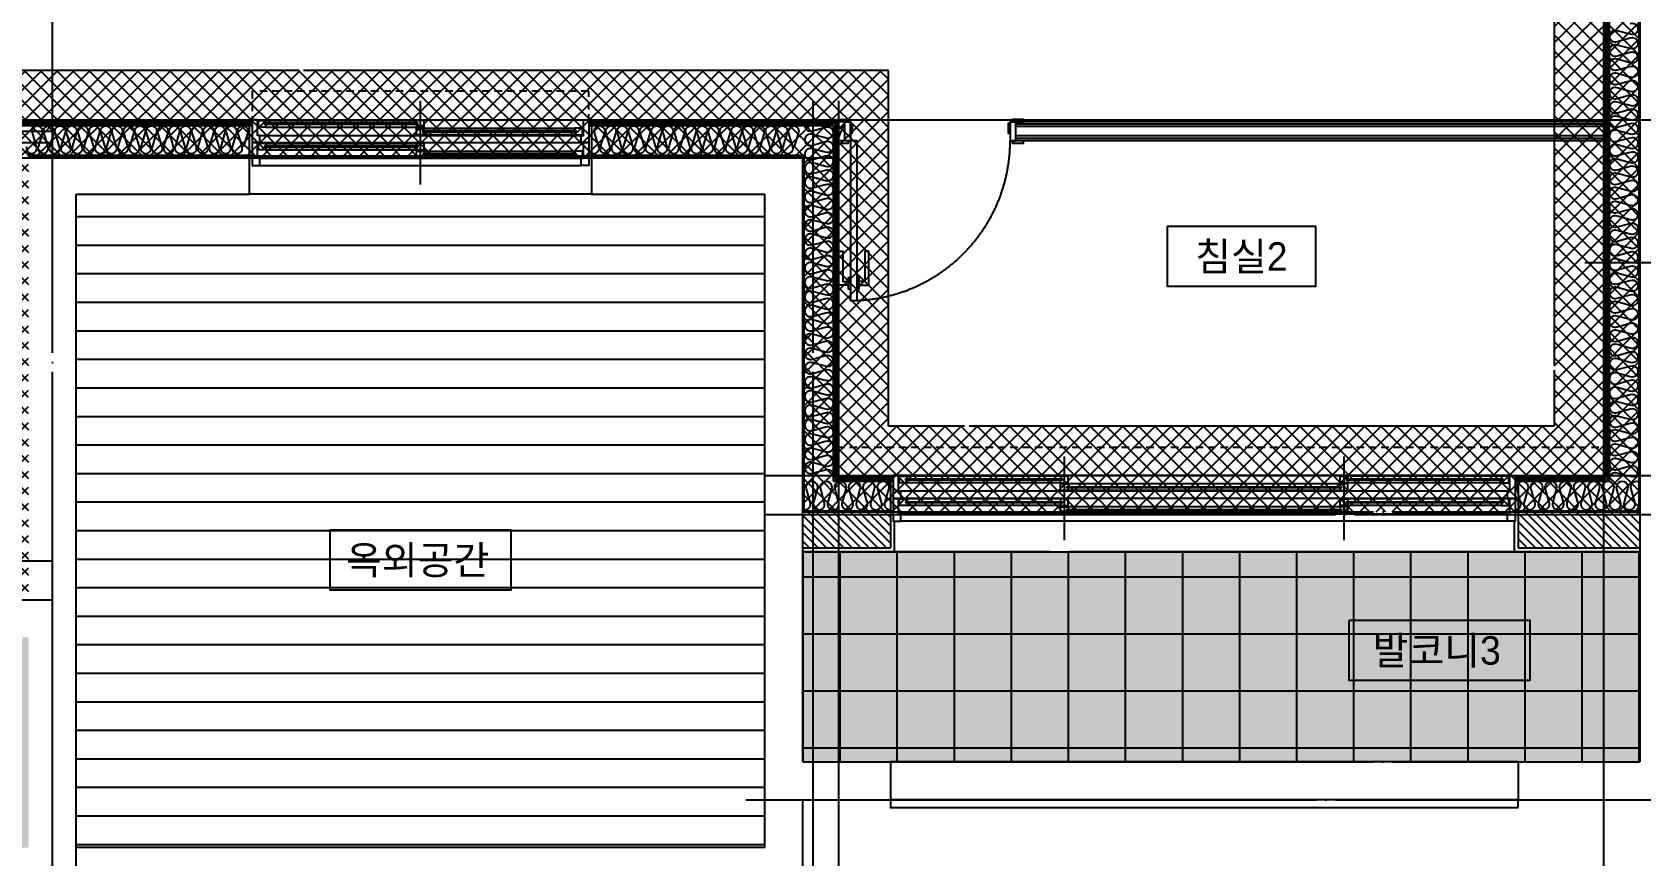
# Model space of a CAD drawing. Header units: millimetres. Extents: x -24416 to 92204, y -190080 to 23760.
# Drawn here: x 21888 to 30344, y -91058 to -86728 of the extents above; entities that cross this region are included whole.
import ezdxf
from ezdxf.enums import TextEntityAlignment as Align

# ---------------------------------------------------------------- set-up
doc = ezdxf.new("R2010")
doc.units = ezdxf.units.MM
doc.header["$LTSCALE"] = 50
for name, pattern in [('AUDIT_D_220706163347-0', [0]), ('CEN', [62, 60, -1, 0, -1]), ('H', [1.3, 0.8, -0.5]), ('HID', [2.5, 1.5, -1]), ('평면도(기준)$0$CENTER2', [16.25, 15, -0.5, 0.25, -0.5])]:
    doc.linetypes.add(name, pattern=pattern)
for name, color, linetype in [('A_HAT', 8, 'Continuous'), ('AA-단열-바닥-욕실', 30, 'Continuous'), ('CEN_CON', 1, 'CEN'), ('CEN_WALL', 12, 'CEN'), ('CONC', 2, 'Continuous'), ('dan1', 7, 'HID'), ('ELE3_CON', 7, 'Continuous'), ('ELE4', 4, 'Continuous'), ('ETC', 6, 'Continuous'), ('FIN', 6, 'Continuous'), ('HAT', 9, 'Continuous'), ('INS', 252, 'Continuous'), ('INSUL', 8, 'Continuous'), ('SINA-F-FRAME', 4, 'Continuous'), ('WAL', 3, 'Continuous'), ('WAL_DRY', 7, 'Continuous'), ('WIN', 4, 'Continuous'), ('X - 단위세대$0$ETC', 6, 'Continuous'), ('바닥타일', 8, 'Continuous'), ('실명', 3, 'AUDIT_D_220706163347-0'), ('실명박스', 7, 'AUDIT_D_220706163347-0'), ('커튼박스', 6, 'Continuous'), ('평면도(기준)$0$1.EC-F-DOOR', 4, 'Continuous'), ('평면도(기준)$0$1.EC-F-DOOR-F', 4, 'Continuous')]:
    doc.layers.add(name, color=color, linetype=linetype)
for name, color, linetype, plot in [('AA-CEN', 1, 'CEN', False), ('Defpoint', 135, 'Continuous', False), ('MC', 135, 'Continuous', False)]:
    doc.layers.add(name, color=color, linetype=linetype, plot=plot)
doc.styles.add('HAUD01', font='Dotum.ttf')
pattern_1 = [(135, (-48991.52, -332957.97), (-22.4506403, -22.4506403), [])]

# ---------------------------------------------------------------- blocks, each defined once
blk = doc.blocks.new('WIN_이중창_3300-2')
at = {"layer": 'Defpoint'}
for p, q in [((-15, 240), (-15, 0)), ((3285, 240), (3285, 0))]:
    blk.add_line(p, q, dxfattribs=at)
at = {"layer": 'WIN'}
for p, q in [((900, -100), (900, 340)), ((2370, -100), (2370, 340))]:
    blk.add_line(p, q, dxfattribs=at)
at = {"layer": 'WIN', "color": 8}
for p, q in [((3242, 240), (28, 240)), ((880, 237), (73, 237)), ((880, 202), (73, 202)), ((2350, 196), (920, 196)), ((3197, 237), (2390, 237)), ((3197, 202), (2390, 202)), ((3230, 158), (40, 158)), ((3230, 120), (40, 120)), ((880, 117), (73, 117)), ((2350, 161), (920, 161)), ((3197, 117), (2390, 117)), ((3230, 38), (40, 38)), ((3230, 0), (40, 0)), ((880, 82), (73, 82)), ((2350, 76), (920, 76)), ((2350, 41), (920, 41)), ((3197, 82), (2390, 82))]:
    blk.add_line(p, q, dxfattribs=at)
at = {"layer": 'WIN'}
for points in [[(40, 158), (28, 158), (28, 240), (0, 240), (0, 120), (40, 120), (40, 158)], [(73, 216.5), (73, 202), (33, 202), (33, 237), (73, 237), (73, 222.5)], [(887, 222.5), (887, 216.5), (66, 216.5), (66, 222.5), (887, 222.5)], [(880, 216.5), (880, 202), (920, 202), (920, 237), (880, 237), (880, 222.5)], [(920, 175.5), (920, 161), (880, 161), (880, 196), (920, 196), (920, 181.5)], [(2357, 181.5), (2357, 175.5), (913, 175.5), (913, 181.5), (2357, 181.5)], [(2390, 216.5), (2390, 202), (2350, 202), (2350, 237), (2390, 237), (2390, 222.5)], [(2350, 175.5), (2350, 161), (2390, 161), (2390, 196), (2350, 196), (2350, 181.5)], [(3204, 222.5), (3204, 216.5), (2383, 216.5), (2383, 222.5), (3204, 222.5)], [(3197, 216.5), (3197, 202), (3237, 202), (3237, 237), (3197, 237), (3197, 222.5)], [(3230, 158), (3242, 158), (3242, 240), (3270, 240), (3270, 120), (3230, 120), (3230, 158)], [(40, 38), (28, 38), (28, 120), (0, 120), (0, 0), (40, 0), (40, 38)], [(73, 96.5), (73, 82), (33, 82), (33, 117), (73, 117), (73, 102.5)], [(887, 102.5), (887, 96.5), (66, 96.5), (66, 102.5), (887, 102.5)], [(880, 96.5), (880, 82), (920, 82), (920, 117), (880, 117), (880, 102.5)], [(2390, 96.5), (2390, 82), (2350, 82), (2350, 117), (2390, 117), (2390, 102.5)], [(3204, 102.5), (3204, 96.5), (2383, 96.5), (2383, 102.5), (3204, 102.5)], [(3197, 96.5), (3197, 82), (3237, 82), (3237, 117), (3197, 117), (3197, 102.5)], [(3230, 38), (3242, 38), (3242, 120), (3270, 120), (3270, 0), (3230, 0), (3230, 38)], [(920, 55.5), (920, 41), (880, 41), (880, 76), (920, 76), (920, 61.5)], [(2357, 61.5), (2357, 55.5), (913, 55.5), (913, 61.5), (2357, 61.5)], [(2350, 55.5), (2350, 41), (2390, 41), (2390, 76), (2350, 76), (2350, 61.5)]]:
    blk.add_lwpolyline(points, dxfattribs=at)
blk = doc.blocks.new('WIN_이중창_1800')
at = {"layer": 'Defpoint'}
for p, q in [((-15, 240), (-15, 0)), ((1785, 240), (1785, 0))]:
    blk.add_line(p, q, dxfattribs=at)
at = {"layer": 'WIN'}
blk.add_line((885, -100), (885, 340), dxfattribs=at)
at = {"layer": 'WIN', "color": 8}
for p, q in [((1742, 240), (28, 240)), ((865, 196), (73, 196)), ((1697, 237), (905, 237)), ((1697, 202), (905, 202)), ((1730, 158), (40, 158)), ((1730, 120), (40, 120)), ((865, 161), (73, 161)), ((1697, 117), (905, 117)), ((1730, 38), (40, 38)), ((1730, 0), (40, 0)), ((865, 76), (73, 76)), ((865, 41), (73, 41)), ((1697, 82), (905, 82))]:
    blk.add_line(p, q, dxfattribs=at)
at = {"layer": 'WIN'}
for points in [[(40, 158), (28, 158), (28, 240), (0, 240), (0, 120), (40, 120), (40, 158)], [(73, 175.5), (73, 161), (33, 161), (33, 196), (73, 196), (73, 181.5)], [(872, 181.5), (872, 175.5), (66, 175.5), (66, 181.5), (872, 181.5)], [(905, 216.5), (905, 202), (865, 202), (865, 237), (905, 237), (905, 222.5)], [(865, 175.5), (865, 161), (905, 161), (905, 196), (865, 196), (865, 181.5)], [(1704, 222.5), (1704, 216.5), (898, 216.5), (898, 222.5), (1704, 222.5)], [(1697, 216.5), (1697, 202), (1737, 202), (1737, 237), (1697, 237), (1697, 222.5)], [(1730, 158), (1742, 158), (1742, 240), (1770, 240), (1770, 120), (1730, 120), (1730, 158)], [(40, 38), (28, 38), (28, 120), (0, 120), (0, 0), (40, 0), (40, 38)], [(905, 96.5), (905, 82), (865, 82), (865, 117), (905, 117), (905, 102.5)], [(1704, 102.5), (1704, 96.5), (898, 96.5), (898, 102.5), (1704, 102.5)], [(1697, 96.5), (1697, 82), (1737, 82), (1737, 117), (1697, 117), (1697, 102.5)], [(1730, 38), (1742, 38), (1742, 120), (1770, 120), (1770, 0), (1730, 0), (1730, 38)], [(73, 55.5), (73, 41), (33, 41), (33, 76), (73, 76), (73, 61.5)], [(872, 61.5), (872, 55.5), (66, 55.5), (66, 61.5), (872, 61.5)], [(865, 55.5), (865, 41), (905, 41), (905, 76), (865, 76), (865, 61.5)]]:
    blk.add_lwpolyline(points, dxfattribs=at)
blk = doc.blocks.new('DongSinsul_1')
at = {"layer": 'INSUL'}
blk.add_lwpolyline([(0, 0.25, 1.34403), (0.35, 0.25), (0.2, 0.75, -1.34403), (0.55, 0.75), (0.4, 0.25)], format="xyb", dxfattribs=at)
blk = doc.blocks.new('A$C3C3C21E6')
at = {"layer": '평면도(기준)$0$1.EC-F-DOOR'}
blk.add_lwpolyline([(70, -210), (70, -1049.6), (106, -1049.6), (106, -210), (70, -210)], dxfattribs=at)
at = {"layer": '평면도(기준)$0$1.EC-F-DOOR', "color": 8}
for points in [[(60, -969.6), (10, -969.6), (10, -789.6), (30, -789.6), (30, -949.6), (60, -949.6)], [(116.1, -969.6), (166.1, -969.6), (166.1, -789.6), (146.1, -789.6), (146.1, -949.6), (116.1, -949.6)]]:
    blk.add_lwpolyline(points, dxfattribs=at)
for points in [[(70, -929.6), (70, -989.6), (60, -989.6), (60, -929.6)], [(106, -929.6), (106, -989.6), (116, -989.6), (116, -929.6)]]:
    blk.add_lwpolyline(points, close=True, dxfattribs=at)
at = {"layer": '평면도(기준)$0$1.EC-F-DOOR', "color": 1, "linetype": '평면도(기준)$0$CENTER2', "ltscale": 6}
blk.add_arc((69.4, -209.7), 840.6, 272.49818, 359.98243, dxfattribs=at)
at = {"layer": '평면도(기준)$0$1.EC-F-DOOR-F'}
for points in [[(60, -110), (40, -110), (0, -110), (0, -98), (60, -98)], [(40, -110), (70, -110), (70, -210), (40, -210)], [(70, -120), (80, -120), (80, -170), (70, -170)], [(910, -120), (900, -120), (900, -170), (910, -170)], [(940, -110), (910, -110), (910, -210), (940, -210)], [(920, -110), (940, -110), (980, -110), (980, -98), (920, -98)], [(0, -222), (60, -222), (60, -210), (0, -210)], [(920, -222), (980, -222), (980, -210), (920, -210)]]:
    blk.add_lwpolyline(points, close=True, dxfattribs=at)
blk = doc.blocks.new('U-121B(기본)1', base_point=(-58206.9, -129495.9))
at = {"layer": 'A_HAT'}
h = blk.add_hatch(dxfattribs=at)
h.set_pattern_fill('ANSI31', color=256, scale=10, angle=90, style=0)
h.set_pattern_definition(pattern_1)
h.paths.add_polyline_path([(-64796.9, -127530.9), (-64796.9, -127720.9), (-64336.9, -127720.9), (-64336.9, -127530.9)])
h = blk.add_hatch(dxfattribs=at)
h.set_pattern_fill('ANSI31', color=256, scale=10, angle=90, style=0)
h.set_pattern_definition(pattern_1)
h.paths.add_polyline_path([(-61036.9, -127530.9), (-61036.9, -127720.9), (-60396.9, -127720.9), (-60396.9, -127530.9)])
at = {"layer": 'HAT', "ltscale": 100}
h = blk.add_hatch(dxfattribs=at)
h.set_pattern_fill('_USER', color=8, scale=150, pattern_type=0)
h.set_pattern_definition([(360, (-490988.91, -76447.56), (3e-15, 150), [])])
h.paths.add_polyline_path([(-68616.9, -129295.9), (-64996.9, -129295.9), (-64996.9, -125860.9), (-68616.9, -125860.9)])
at = {"layer": '바닥타일'}
h = blk.add_hatch(dxfattribs=at)
h.set_pattern_fill('_USER', color=256, scale=300, angle=90, double=1, pattern_type=0)
h.set_pattern_definition([(360, (-80064.57, -113890.85), (6e-14, 300), []), (90, (-80064.57, -113890.85), (-300, 0), [])])
h.paths.add_polyline_path([(-64796.9, -127740.9), (-60396.9, -127740.9), (-60396.9, -128845.9), (-64796.9, -128845.9)])
at = {"layer": 'CEN_CON'}
for p, q in [((-68741.9, -129795.9), (-68741.9, -122470.9)), ((-64741.9, -129795.9), (-64741.9, -125370.9)), ((-60686.9, -126220.9), (-57906.9, -126220.9)), ((-65096.9, -129045.9), (-57906.9, -129045.9))]:
    blk.add_line(p, q, dxfattribs=at)
at = {"layer": 'CEN_WALL'}
for p, q in [((-74716.9, -125530.9), (-68741.9, -125530.9)), ((-69156.9, -125670.9), (-64641.9, -125670.9)), ((-64996.9, -127545.9), (-57906.9, -127545.9)), ((-68741.9, -127995.9), (-79136.9, -127995.9))]:
    blk.add_line(p, q, dxfattribs=at)
at = {"layer": 'CONC'}
for p, q in [((-60396.9, -124335.9), (-60396.9, -128845.9)), ((-68866.9, -125660.9), (-67706.9, -125660.9)), ((-67706.9, -125660.9), (-67706.9, -125860.9)), ((-65906.9, -125660.9), (-64796.9, -125660.9)), ((-65906.9, -125660.9), (-65906.9, -125860.9)), ((-64796.9, -128845.9), (-64796.9, -125660.9)), ((-68616.9, -129495.9), (-68616.9, -125860.9)), ((-68616.9, -125860.9), (-67706.9, -125860.9)), ((-65906.9, -125860.9), (-64996.9, -125860.9)), ((-64996.9, -129045.9), (-64996.9, -125860.9)), ((-64796.9, -128845.9), (-64336.9, -128845.9)), ((-64336.9, -128845.9), (-64336.9, -129045.9)), ((-61036.9, -128845.9), (-60396.9, -128845.9)), ((-61036.9, -128845.9), (-61036.9, -129045.9)), ((-64996.9, -129045.9), (-64336.9, -129045.9)), ((-61036.9, -129045.9), (-60146.9, -129045.9))]:
    blk.add_line(p, q, dxfattribs=at)
at = {"layer": 'dan1'}
for p, q in [((-60846.9, -123685.9), (-60846.9, -127080.9)), ((-64346.9, -125210.9), (-69316.9, -125210.9)), ((-64346.9, -127080.9), (-64346.9, -125210.9)), ((-60846.9, -127080.9), (-64346.9, -127080.9))]:
    blk.add_line(p, q, dxfattribs=at)
at = {"layer": 'ELE3_CON'}
for p, q in [((-61036.9, -128845.9), (-64336.9, -128845.9)), ((-64996.9, -129295.9), (-64996.9, -129045.9)), ((-64796.9, -129495.9), (-64796.9, -129045.9)), ((-64996.9, -129295.9), (-68616.9, -129295.9))]:
    blk.add_line(p, q, dxfattribs=at)
at = {"layer": 'ELE4'}
for p, q in [((-65906.9, -125860.9), (-67706.9, -125860.9)), ((-64316.9, -127740.9), (-61056.9, -127740.9))]:
    blk.add_line(p, q, dxfattribs=at)
at = {"layer": 'FIN'}
for p, q in [((-64316.9, -127580.9), (-64316.9, -127740.9)), ((-61056.9, -127580.9), (-61056.9, -127740.9)), ((-64796.9, -127740.9), (-64316.9, -127740.9)), ((-61056.9, -127740.9), (-60396.9, -127740.9))]:
    blk.add_line(p, q, dxfattribs=at)
at = {"layer": 'INS'}
for p, q in [((-60556.9, -127370.9), (-60556.9, -124355.9)), ((-60401.9, -124355.9), (-60401.9, -127525.9)), ((-68921.9, -125500.9), (-67691.9, -125500.9)), ((-65921.9, -125500.9), (-64741.9, -125500.9)), ((-64741.9, -125500.9), (-64636.9, -125500.9)), ((-64636.9, -125500.9), (-64636.9, -127370.9)), ((-68871.9, -125655.9), (-67691.9, -125655.9)), ((-65921.9, -125655.9), (-64791.9, -125655.9)), ((-64791.9, -125655.9), (-64791.9, -127525.9)), ((-64636.9, -127370.9), (-64321.9, -127370.9)), ((-61051.9, -127370.9), (-60556.9, -127370.9)), ((-64791.9, -127525.9), (-64321.9, -127525.9)), ((-61051.9, -127525.9), (-60401.9, -127525.9))]:
    blk.add_line(p, q, dxfattribs=at)
for points in [[(-60447.6, -124965.3, -1.449198), (-60447.6, -125021.4), (-60516.3, -125002.8, 0.524856), (-60556.9, -125030.9, 0.524856), (-60516.3, -125058.9), (-60447.6, -125040.3, -1.449198), (-60447.6, -125096.4), (-60516.3, -125077.8, 0.524856), (-60556.9, -125105.9, 0.524856), (-60516.3, -125133.9), (-60447.6, -125115.3, -1.449198), (-60447.6, -125171.4), (-60516.3, -125152.8, 0.524856), (-60556.9, -125180.9, 0.524856), (-60516.3, -125208.9), (-60447.6, -125190.3, -1.449198), (-60447.6, -125246.4), (-60516.3, -125227.8, 0.524856), (-60556.9, -125255.9, 0.524856), (-60516.3, -125283.9), (-60447.6, -125265.3, -1.449198), (-60447.6, -125321.4), (-60516.3, -125302.8, 0.524856), (-60556.9, -125330.9, 0.524856), (-60516.3, -125358.9), (-60447.6, -125340.3, -1.449198), (-60447.6, -125396.4), (-60516.3, -125377.8, 0.524856), (-60556.9, -125405.9, 0.524856), (-60516.3, -125433.9), (-60447.6, -125415.3, -1.449198), (-60447.6, -125471.4), (-60516.3, -125452.8, 0.524856), (-60556.9, -125480.9, 0.524856), (-60516.3, -125508.9), (-60447.6, -125490.3, -1.449198), (-60447.6, -125546.4), (-60516.3, -125527.8, 0.524856), (-60556.9, -125555.9, 0.524856), (-60516.3, -125583.9), (-60447.6, -125565.3, -1.449198), (-60447.6, -125621.4), (-60516.3, -125602.8, 0.524856), (-60556.9, -125630.9, 0.524856), (-60516.3, -125658.9), (-60447.6, -125640.3, -1.449198), (-60447.6, -125696.4), (-60516.3, -125677.8, 0.524856), (-60556.9, -125705.9, 0.524856), (-60516.3, -125733.9), (-60447.6, -125715.3, -1.449198), (-60447.6, -125771.4), (-60516.3, -125752.8, 0.524856), (-60556.9, -125780.9, 0.524856), (-60516.3, -125808.9), (-60447.6, -125790.3, -1.449198), (-60447.6, -125846.4), (-60516.3, -125827.8, 0.524856), (-60556.9, -125855.9, 0.524856), (-60516.3, -125883.9), (-60447.6, -125865.3, -1.449198), (-60447.6, -125921.4), (-60516.3, -125902.8, 0.524856), (-60556.9, -125930.9, 0.524856), (-60516.3, -125958.9), (-60447.6, -125940.3, -1.449198), (-60447.6, -125996.4), (-60516.3, -125977.8, 0.524856), (-60556.9, -126005.9, 0.524856), (-60516.3, -126033.9), (-60447.6, -126015.3, -1.449198), (-60447.6, -126071.4), (-60516.3, -126052.8, 0.524856), (-60556.9, -126080.9, 0.524856), (-60516.3, -126108.9), (-60447.6, -126090.3, -1.449198), (-60447.6, -126146.4), (-60516.3, -126127.8, 0.524856), (-60556.9, -126155.9, 0.524856), (-60516.3, -126183.9), (-60447.6, -126165.3, -1.449198), (-60447.6, -126221.4), (-60516.3, -126202.8, 0.524856), (-60556.9, -126230.9, 0.524856), (-60516.3, -126258.9), (-60447.6, -126240.3, -1.449198), (-60447.6, -126296.4), (-60516.3, -126277.8, 0.524856), (-60556.9, -126305.9, 0.524856), (-60516.3, -126333.9), (-60447.6, -126315.3, -1.449198), (-60447.6, -126371.4), (-60516.3, -126352.8, 0.524856), (-60556.9, -126380.9, 0.524856), (-60516.3, -126408.9), (-60447.6, -126390.3, -1.449198), (-60447.6, -126446.4), (-60516.3, -126427.8, 0.524856), (-60556.9, -126455.9, 0.524856), (-60516.3, -126483.9), (-60447.6, -126465.3, -1.449198), (-60447.6, -126521.4), (-60516.3, -126502.8, 0.524856), (-60556.9, -126530.9, 0.524856), (-60516.3, -126558.9), (-60447.6, -126540.3, -1.449198), (-60447.6, -126596.4), (-60516.3, -126577.8, 0.524856), (-60556.9, -126605.9, 0.524856), (-60516.3, -126633.9), (-60447.6, -126615.3, -1.449198), (-60447.6, -126671.4), (-60516.3, -126652.8, 0.524856), (-60556.9, -126680.9, 0.524856), (-60516.3, -126708.9), (-60447.6, -126690.3, -1.449198), (-60447.6, -126746.4), (-60516.3, -126727.8, 0.524856), (-60556.9, -126755.9, 0.524856), (-60516.3, -126783.9), (-60447.6, -126765.3, -1.449198), (-60447.6, -126821.4), (-60516.3, -126802.8, 0.524856), (-60556.9, -126830.9, 0.524856), (-60516.3, -126858.9), (-60447.6, -126840.3, -1.449198), (-60447.6, -126896.4), (-60516.3, -126877.8, 0.524856), (-60556.9, -126905.9, 0.524856), (-60516.3, -126933.9), (-60447.6, -126915.3, -1.449198), (-60447.6, -126971.4), (-60516.3, -126952.8, 0.524856), (-60556.9, -126980.9, 0.524856), (-60516.3, -127008.9), (-60447.6, -126990.3, -1.449198), (-60447.6, -127046.4), (-60516.3, -127027.8, 0.524856), (-60556.9, -127055.9, 0.524856), (-60516.3, -127083.9), (-60447.6, -127065.3, -1.449198), (-60447.6, -127121.4), (-60516.3, -127102.8, 0.524856), (-60556.9, -127130.9, 0.524856), (-60516.3, -127158.9), (-60447.6, -127140.3, -1.449198), (-60447.6, -127196.4), (-60516.3, -127177.8, 0.524856), (-60556.9, -127205.9, 0.524856), (-60516.3, -127233.9), (-60447.6, -127215.3, -1.449198), (-60447.6, -127271.4), (-60516.3, -127252.8, 0.524856), (-60556.9, -127280.9, 0.524856), (-60516.3, -127308.9), (-60447.6, -127290.3, -1.449198), (-60447.6, -127346.4), (-60516.3, -127327.8, 0.524856), (-60556.9, -127355.9)], [(-64786.9, -125500.9, 0.524856), (-64746.3, -125528.9), (-64677.6, -125510.3, -1.449198), (-64677.6, -125566.4), (-64746.3, -125547.8, 0.524856), (-64786.9, -125575.9, 0.524856), (-64746.3, -125603.9), (-64677.6, -125585.3, -1.449198), (-64677.6, -125641.4), (-64746.3, -125622.8, 0.524856), (-64786.9, -125650.9, 0.524856), (-64746.3, -125678.9), (-64677.6, -125660.3, -1.449198), (-64677.6, -125716.4), (-64746.3, -125697.8, 0.524856), (-64786.9, -125725.9, 0.524856), (-64746.3, -125753.9), (-64677.6, -125735.3, -1.449198), (-64677.6, -125791.4), (-64746.3, -125772.8, 0.524856), (-64786.9, -125800.9, 0.524856), (-64746.3, -125828.9), (-64677.6, -125810.3, -1.449198), (-64677.6, -125866.4), (-64746.3, -125847.8, 0.524856), (-64786.9, -125875.9, 0.524856), (-64746.3, -125903.9), (-64677.6, -125885.3, -1.449198), (-64677.6, -125941.4), (-64746.3, -125922.8, 0.524856), (-64786.9, -125950.9, 0.524856), (-64746.3, -125978.9), (-64677.6, -125960.3, -1.449198), (-64677.6, -126016.4), (-64746.3, -125997.8, 0.524856), (-64786.9, -126025.9, 0.524856), (-64746.3, -126053.9), (-64677.6, -126035.3, -1.449198), (-64677.6, -126091.4), (-64746.3, -126072.8, 0.524856), (-64786.9, -126100.9, 0.524856), (-64746.3, -126128.9), (-64677.6, -126110.3, -1.449198), (-64677.6, -126166.4), (-64746.3, -126147.8, 0.524856), (-64786.9, -126175.9, 0.524856), (-64746.3, -126203.9), (-64677.6, -126185.3, -1.449198), (-64677.6, -126241.4), (-64746.3, -126222.8, 0.524856), (-64786.9, -126250.9, 0.524856), (-64746.3, -126278.9), (-64677.6, -126260.3, -1.449198), (-64677.6, -126316.4), (-64746.3, -126297.8, 0.524856), (-64786.9, -126325.9, 0.524856), (-64746.3, -126353.9), (-64677.6, -126335.3, -1.449198), (-64677.6, -126391.4), (-64746.3, -126372.8, 0.524856), (-64786.9, -126400.9, 0.524856), (-64746.3, -126428.9), (-64677.6, -126410.3, -1.449198), (-64677.6, -126466.4), (-64746.3, -126447.8, 0.524856), (-64786.9, -126475.9, 0.524856), (-64746.3, -126503.9), (-64677.6, -126485.3, -1.449198), (-64677.6, -126541.4), (-64746.3, -126522.8, 0.524856), (-64786.9, -126550.9, 0.524856), (-64746.3, -126578.9), (-64677.6, -126560.3, -1.449198), (-64677.6, -126616.4), (-64746.3, -126597.8, 0.524856), (-64786.9, -126625.9, 0.524856), (-64746.3, -126653.9), (-64677.6, -126635.3, -1.449198), (-64677.6, -126691.4), (-64746.3, -126672.8, 0.524856), (-64786.9, -126700.9, 0.524856), (-64746.3, -126728.9), (-64677.6, -126710.3, -1.449198), (-64677.6, -126766.4), (-64746.3, -126747.8, 0.524856), (-64786.9, -126775.9, 0.524856), (-64746.3, -126803.9), (-64677.6, -126785.3, -1.449198), (-64677.6, -126841.4), (-64746.3, -126822.8, 0.524856), (-64786.9, -126850.9, 0.524856), (-64746.3, -126878.9), (-64677.6, -126860.3, -1.449198), (-64677.6, -126916.4), (-64746.3, -126897.8, 0.524856), (-64786.9, -126925.9, 0.524856), (-64746.3, -126953.9), (-64677.6, -126935.3, -1.449198), (-64677.6, -126991.4), (-64746.3, -126972.8, 0.524856), (-64786.9, -127000.9, 0.524856), (-64746.3, -127028.9), (-64677.6, -127010.3, -1.449198), (-64677.6, -127066.4), (-64746.3, -127047.8, 0.524856), (-64786.9, -127075.9, 0.524856), (-64746.3, -127103.9), (-64677.6, -127085.3, -1.449198), (-64677.6, -127141.4), (-64746.3, -127122.8, 0.524856), (-64786.9, -127150.9, 0.524856), (-64746.3, -127178.9), (-64677.6, -127160.3, -1.449198), (-64677.6, -127216.4), (-64746.3, -127197.8, 0.524856), (-64786.9, -127225.9, 0.524856), (-64746.3, -127253.9), (-64677.6, -127235.3, -1.449198), (-64677.6, -127291.4), (-64746.3, -127272.8, 0.524856), (-64786.9, -127300.9, 0.524856), (-64746.3, -127328.9), (-64677.6, -127310.3, -0.524933), (-64636.9, -127338.4, -0.524933)], [(-64786.9, -127520.9, 0.524856), (-64758.9, -127480.2), (-64777.5, -127411.5, -1.449198), (-64721.4, -127411.5), (-64740, -127480.2, 0.524856), (-64711.9, -127520.9, 0.524856), (-64683.9, -127480.2), (-64702.5, -127411.5, -1.449198), (-64646.4, -127411.5), (-64665, -127480.2, 0.524856), (-64636.9, -127520.9, 0.524856), (-64608.9, -127480.2), (-64627.5, -127411.5, -1.449198), (-64571.4, -127411.5), (-64590, -127480.2, 0.524856), (-64561.9, -127520.9, 0.524856), (-64533.9, -127480.2), (-64552.5, -127411.5, -1.449198), (-64496.4, -127411.5), (-64515, -127480.2, 0.524856), (-64486.9, -127520.9, 0.524856), (-64458.9, -127480.2), (-64477.5, -127411.5, -1.449198), (-64421.4, -127411.5), (-64440, -127480.2, 0.524856), (-64411.9, -127520.9, 0.524856), (-64383.9, -127480.2), (-64402.5, -127411.5, -1.449198), (-64346.4, -127411.5), (-64365, -127480.2, 0.524856), (-64336.9, -127520.9)], [(-61051.9, -127520.9, 0.524856), (-61023.9, -127480.2), (-61042.5, -127411.5, -1.449198), (-60986.4, -127411.5), (-61005, -127480.2, 0.524856), (-60976.9, -127520.9, 0.524856), (-60948.9, -127480.2), (-60967.5, -127411.5, -1.449198), (-60911.4, -127411.5), (-60930, -127480.2, 0.524856), (-60901.9, -127520.9, 0.524856), (-60873.9, -127480.2), (-60892.5, -127411.5, -1.449198), (-60836.4, -127411.5), (-60855, -127480.2, 0.524856), (-60826.9, -127520.9, 0.524856), (-60798.9, -127480.2), (-60817.5, -127411.5, -1.449198), (-60761.4, -127411.5), (-60780, -127480.2, 0.524856), (-60751.9, -127520.9, 0.524856), (-60723.9, -127480.2), (-60742.5, -127411.5, -1.449198), (-60686.4, -127411.5), (-60705, -127480.2, 0.524856), (-60676.9, -127520.9, 0.524856), (-60648.9, -127480.2), (-60667.5, -127411.5, -1.449198), (-60611.4, -127411.5), (-60630, -127480.2, 0.524856), (-60601.9, -127520.9, 0.524856), (-60573.9, -127480.2), (-60592.5, -127411.5, -1.449198), (-60536.4, -127411.5), (-60555, -127480.2, 0.524856), (-60526.9, -127520.9, 0.524856), (-60498.9, -127480.2), (-60517.5, -127411.5, -1.449198), (-60461.4, -127411.5), (-60480, -127480.2, 0.524856), (-60451.9, -127520.9, 0.524856), (-60423.9, -127480.2), (-60442.5, -127411.5, -0.60838), (-60406.9, -127371.8, -0.60838)]]:
    blk.add_lwpolyline(points, format="xyb", dxfattribs=at)
at = {"layer": 'MC'}
for p, q in [((-60586.9, -129795.9), (-60586.9, -120475.9)), ((-64606.9, -129795.9), (-64606.9, -125370.9)), ((-74716.9, -125470.9), (-68741.9, -125470.9)), ((-68741.9, -125470.9), (-57906.9, -125470.9)), ((-74716.9, -125590.9), (-68741.9, -125590.9)), ((-64996.9, -127340.9), (-57906.9, -127340.9)), ((-68741.9, -127790.9), (-79136.9, -127790.9))]:
    blk.add_line(p, q, dxfattribs=at)
at = {"layer": 'SINA-F-FRAME'}
blk.add_line((-64576.9, -125480.9), (-64616.9, -125580.9), dxfattribs=at)
at = {"layer": 'WAL'}
for p, q in [((-64796.9, -127530.9), (-64336.9, -127530.9)), ((-64336.9, -127530.9), (-64336.9, -127720.9)), ((-61036.9, -127530.9), (-60396.9, -127530.9)), ((-61036.9, -127530.9), (-61036.9, -127720.9)), ((-64796.9, -127720.9), (-64336.9, -127720.9)), ((-61036.9, -127720.9), (-60396.9, -127720.9))]:
    blk.add_line(p, q, dxfattribs=at)
at = {"layer": 'WAL_DRY'}
for p, q in [((-60576.9, -127350.9), (-60576.9, -124335.9)), ((-60566.9, -127360.9), (-60566.9, -124345.9)), ((-69046.9, -125480.9), (-67691.9, -125480.9)), ((-65921.9, -125480.9), (-64616.9, -125480.9)), ((-64616.9, -125480.9), (-64616.9, -127350.9)), ((-60576.9, -125480.9), (-63676.9, -125480.9)), ((-69036.9, -125490.9), (-67691.9, -125490.9)), ((-65921.9, -125490.9), (-64626.9, -125490.9)), ((-64626.9, -125490.9), (-64626.9, -127360.9)), ((-60576.9, -125493.4), (-63676.9, -125493.4)), ((-60576.9, -125505.9), (-63676.9, -125505.9)), ((-60576.9, -125555.9), (-63676.9, -125555.9)), ((-60576.9, -125568.4), (-63676.9, -125568.4)), ((-60576.9, -125580.9), (-63676.9, -125580.9)), ((-64626.9, -127360.9), (-64321.9, -127360.9)), ((-64616.9, -127350.9), (-64321.9, -127350.9)), ((-61051.9, -127350.9), (-60576.9, -127350.9)), ((-61051.9, -127360.9), (-60566.9, -127360.9))]:
    blk.add_line(p, q, dxfattribs=at)
at = {"layer": 'X - 단위세대$0$ETC'}
blk.add_lwpolyline([(-61036.9, -129085.9), (-61036.9, -129045.9), (-64336.9, -129045.9), (-64336.9, -129085.9), (-61036.9, -129085.9)], dxfattribs=at)
at = {"layer": '커튼박스', "linetype": 'H'}
blk.add_line((-64616.9, -127190.9), (-60576.9, -127190.9), dxfattribs=at)
blk.add_lwpolyline([(-65921.9, -125480.9), (-65921.9, -125320.9), (-67691.9, -125320.9), (-67691.9, -125480.9)], dxfattribs=at)
at = {"layer": 'INSUL', "xscale": 150, "yscale": 150, "zscale": 150, "row_count": 1, "row_spacing": 1, "column_spacing": 60}
for p, column_count in [((-68876.9, -125650.9), 19), ((-65921.9, -125650.9), 18)]:
    blk.add_blockref('DongSinsul_1', p, dxfattribs=dict(at, column_count=column_count))
at = {"layer": 'SINA-F-FRAME'}
blk.add_blockref('A$C3C3C21E6', (-64616.9, -125370.9), dxfattribs=at)
at = {"layer": 'WIN', "xscale": -1}
blk.add_blockref('WIN_이중창_1800', (-65921.9, -125710.9), dxfattribs=at)
at = {"layer": 'WIN'}
blk.add_blockref('WIN_이중창_3300-2', (-64321.9, -127580.9), dxfattribs=at)
blk = doc.blocks.new('A$C415C5DAF')
at = {"layer": '실명박스'}
for points in [[(15369.1, -106127.4), (15369.1, -106439.9), (16150.7, -106439.9), (16150.7, -106127.4)], [(10967.2, -107723.4), (10967.2, -108035.9), (11919.8, -108035.9), (11919.8, -107723.4)], [(16324, -108198.3), (16324, -108510.8), (17276.6, -108510.8), (17276.6, -108198.3)]]:
    blk.add_lwpolyline(points, close=True, dxfattribs=at)
at = {"layer": '실명', "style": 'HAUD01'}
for s, p in [('침실2', (15758.5, -106281.4)), ('옥외공간', (11428.8, -107878.6)), ('발코니3', (16785.6, -108353.5))]:
    blk.add_text(s, height=150, dxfattribs=at).set_placement(p, align=Align.MIDDLE)
blk = doc.blocks.new('A$C1CAF0AFA')
at = {"layer": 'ETC'}
h = blk.add_hatch(dxfattribs=at)
h.set_pattern_fill('CROSS', color=256, scale=10, angle=45)
h.set_pattern_definition([(45, (148033.186, -23760), (7e-15, 89.802561), [31.75, -95.25]), (135, (148055.636, -23760), (-89.802561, 7e-15), [31.75, -95.25])])
h.paths.add_polyline_path([(27848.9, -106263.8), (27848.9, -108503.8), (28953.9, -108503.8), (28953.9, -106263.8)])
h.paths.add_polyline_path([(28953.9, -106063.8), (28953.9, -100603.8), (27848.9, -100603.8), (27848.9, -106063.8)])
h.paths.add_polyline_path([(30538.9, -111573.8), (32328.9, -111573.8), (32328.9, -110073.8), (31458.9, -110073.8), (31458.9, -108713.8), (30538.9, -108713.8)])
h.paths.add_polyline_path([(25938.9, -114323.8), (30338.9, -114323.8), (30338.9, -113218.8), (25938.9, -113218.8)])
h.paths.add_polyline_path([(9878.9, -114773.8), (9878.9, -113493.8), (11518.9, -113493.8), (11518.9, -113668.8), (21868.9, -113668.8), (21868.9, -114773.8)])
h.paths.add_polyline_path([(9748.9, -114773.8), (7908.9, -114773.8), (7908.9, -113483.8), (9748.9, -113483.8)])
h.paths.add_polyline_path([(8088.9, -105728.8), (10138.9, -105728.8), (10138.9, -105138.8), (12078.9, -105138.8), (12078.9, -106023.8), (12548.9, -106023.8), (12548.9, -105138.8), (16048.9, -105138.8), (16048.9, -106493.8), (12318.9, -106493.8), (12318.9, -106943.8), (8088.9, -106943.8)])
at = {"layer": 'HAT'}
h = blk.add_hatch(dxfattribs=at)
h.set_pattern_fill('_USER', color=5, scale=60, angle=45, double=1, pattern_type=0)
h.set_pattern_definition([(45, (0, -23760), (-42.426407, 42.426407), []), (135, (0, -23760), (-42.426407, -42.426407), [])])
h.paths.add_polyline_path([(7908.9, -107593.8), (7908.9, -107143.8), (12528.9, -107143.8), (12528.9, -106703.8), (16068.9, -106703.8), (16068.9, -108298.8), (17918.9, -108298.8), (17918.9, -108148.8), (19318.9, -108148.8), (19318.9, -108298.8), (21881.9, -108298.8), (21881.9, -108748.8), (16128.9, -108748.8), (16128.9, -108426.3), (15928.9, -108426.3), (15928.9, -108748.8), (15618.9, -108748.8), (15618.9, -107153.8), (12978.9, -107153.8), (12978.9, -107593.8), (11908.9, -107593.8), (11908.9, -107303.8), (11708.9, -107303.8), (11708.9, -107593.8)], flags=17)
h.paths.add_polyline_path([(25938.9, -111138.8), (25938.9, -113008.8), (30338.9, -113008.8), (30338.9, -108713.8), (27638.9, -108713.8), (27638.9, -106263.8), (27188.9, -106263.8), (27188.9, -109163.8), (29888.9, -109163.8), (29888.9, -112558.8), (26388.9, -112558.8), (26388.9, -110688.8), (21418.9, -110688.8), (21418.9, -113008.8), (16328.9, -113008.8), (16328.9, -113298.8), (16128.9, -113298.8), (16128.9, -113008.8), (12178.9, -113008.8), (12178.9, -112833.8), (11908.9, -112833.8), (11908.9, -113123.8), (11708.9, -113123.8), (11708.9, -112833.8), (8358.9, -112833.8), (8358.9, -109738.8), (7908.9, -109738.8), (7908.9, -113283.8), (11728.9, -113283.8), (11728.9, -113458.8), (21868.9, -113458.8), (21868.9, -111138.8)])
h.paths.add_polyline_path([(22428.9, -107433.8), (24948.9, -107433.8), (24948.9, -107108.8), (24626.4, -107108.8), (24626.4, -106908.8), (24948.9, -106908.8), (24948.9, -100973.8), (27188.9, -100973.8), (27188.9, -106063.8), (27638.9, -106063.8), (27638.9, -100603.8), (24498.9, -100603.8), (24498.9, -106983.8), (21978.9, -106983.8), (21978.9, -108048.8), (22118.9, -108048.8), (22118.9, -108748.8), (22568.9, -108748.8), (22568.9, -107598.8), (22428.9, -107598.8)])
at = {"layer": 'AA-CEN', "color": 4}
blk.add_lwpolyline([(21868.9, -111138.8), (25938.9, -111138.8), (25938.9, -113008.8), (30338.9, -113008.8), (30338.9, -108713.8), (27638.9, -108713.8), (27638.9, -106263.8), (27188.9, -106263.8), (27188.9, -109163.8), (29888.9, -109163.8), (29888.9, -112558.8), (26388.9, -112558.8), (26388.9, -110688.8), (21418.9, -110688.8)], dxfattribs=at)
at = {"layer": 'AA-CEN'}
blk.add_lwpolyline([(25938.9, -114323.8), (30338.9, -114323.8), (30338.9, -113218.8), (25938.9, -113218.8)], close=True, dxfattribs=at)

msp = doc.modelspace()

# ---------------------------------------------------------------- block references
msp.add_blockref('U-121B(기본)1', (32528.9, -91213.8))
at = {"layer": 'AA-단열-바닥-욕실'}
msp.add_blockref('A$C1CAF0AFA', (0, 23760), dxfattribs=at)
at = {"layer": '실명박스'}
msp.add_blockref('A$C415C5DAF', (12485.4, 18377.1), dxfattribs=at)

doc.saveas('drawing.dxf')
